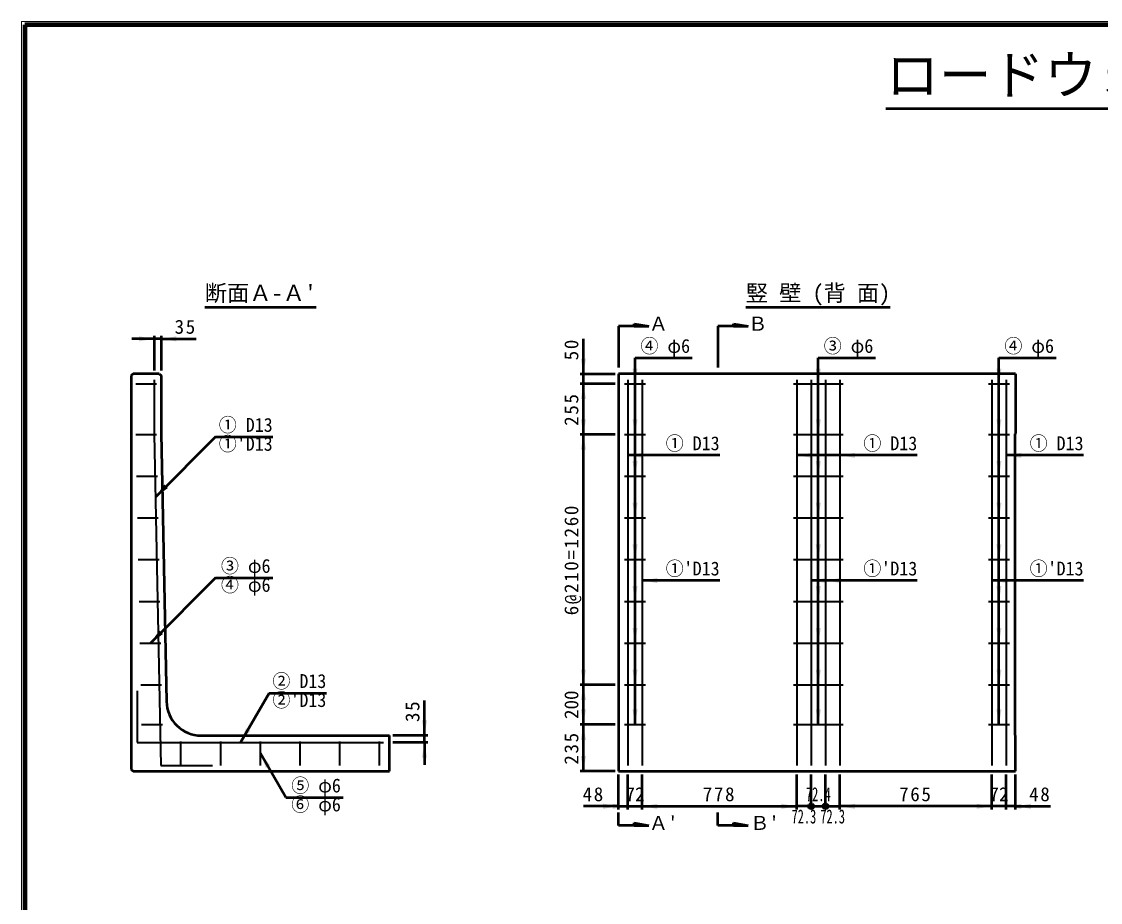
# Model space of a CAD drawing. Units: millimetres, scale not verified. Extents: x 100 to 4105, y 100 to 2870.
# Drawn here: x 100 to 1797, y 1485 to 2870 of the extents above; entities that cross this region are included whole.
import ezdxf
from ezdxf.enums import TextEntityAlignment as Align

# ---------------------------------------------------------------- set-up
doc = ezdxf.new("R2010")
doc.units = ezdxf.units.MM
doc.header["$LTSCALE"] = 5
doc.layers.add('V-nasSTD', color=7, linetype='Continuous', lineweight=50)
doc.styles.add('ＭＳ ゴシック', font='')
doc.styles.get('ＭＳ ゴシック').set_extended_font_data('MS Gothic')

msp = doc.modelspace()

# ---------------------------------------------------------------- hatches: boundary and pattern name
at = {"layer": 'V-nasSTD'}
for points in [[(284.571, 2371.128), (284.571, 2367.128), (308.571, 2371.128), (284.571, 2375.128)], [(343.508, 2371.128), (343.508, 2367.128), (319.508, 2371.128), (343.508, 2375.128)], [(983.883, 2340.128), (987.883, 2340.128), (983.883, 2316.128), (979.883, 2340.128)], [(1065.133, 2324.503), (1069.133, 2324.503), (1065.133, 2300.503), (1061.133, 2324.503)], [(1353.414, 2324.503), (1357.414, 2324.503), (1353.414, 2300.503), (1349.414, 2324.503)], [(1637.633, 2324.503), (1641.633, 2324.503), (1637.633, 2300.503), (1633.633, 2324.503)], [(983.883, 2276.503), (979.883, 2276.503), (983.883, 2300.503), (987.883, 2276.503)], [(983.883, 2244.816), (987.883, 2244.816), (983.883, 2220.816), (979.883, 2244.816)], [(1065.133, 2244.816), (1069.133, 2244.816), (1065.133, 2220.816), (1061.133, 2244.816)], [(1353.414, 2244.816), (1357.414, 2244.816), (1353.414, 2220.816), (1349.414, 2244.816)], [(1637.633, 2244.816), (1641.633, 2244.816), (1637.633, 2220.816), (1633.633, 2244.816)], [(983.883, 2196.816), (979.883, 2196.816), (983.883, 2220.816), (987.883, 2196.816)], [(1077.883, 2188.003), (1077.883, 2184.003), (1053.883, 2188.003), (1077.883, 2192.003)], [(1343.508, 2188.003), (1343.508, 2184.003), (1319.508, 2188.003), (1343.508, 2192.003)], [(1411.321, 2188.003), (1411.321, 2184.003), (1387.321, 2188.003), (1411.321, 2192.003)], [(1672.883, 2188.003), (1672.883, 2184.003), (1648.883, 2188.003), (1672.883, 2192.003)], [(1065.133, 2179.191), (1069.133, 2179.191), (1065.133, 2155.191), (1061.133, 2179.191)], [(1353.414, 2179.191), (1357.414, 2179.191), (1353.414, 2155.191), (1349.414, 2179.191)], [(1637.633, 2179.191), (1641.633, 2179.191), (1637.633, 2155.191), (1633.633, 2179.191)], [(327.492, 2139.349), (330.321, 2136.52), (310.522, 2122.378), (324.664, 2142.177)], [(1065.133, 2113.566), (1069.133, 2113.566), (1065.133, 2089.566), (1061.133, 2113.566)], [(1353.414, 2113.566), (1357.414, 2113.566), (1353.414, 2089.566), (1349.414, 2113.566)], [(1637.633, 2113.566), (1641.633, 2113.566), (1637.633, 2089.566), (1633.633, 2113.566)], [(1065.133, 2047.941), (1069.133, 2047.941), (1065.133, 2023.941), (1061.133, 2047.941)], [(1353.414, 2047.941), (1357.414, 2047.941), (1353.414, 2023.941), (1349.414, 2047.941)], [(1637.633, 2047.941), (1641.633, 2047.941), (1637.633, 2023.941), (1633.633, 2047.941)], [(1100.383, 1991.128), (1100.383, 1987.128), (1076.383, 1991.128), (1100.383, 1995.128)], [(1366.102, 1991.128), (1366.102, 1987.128), (1342.102, 1991.128), (1366.102, 1995.128)], [(1388.727, 1991.128), (1388.727, 1987.128), (1364.727, 1991.128), (1388.727, 1995.128)], [(1650.383, 1991.128), (1650.383, 1987.128), (1626.383, 1991.128), (1650.383, 1995.128)], [(1065.133, 1982.316), (1069.133, 1982.316), (1065.133, 1958.316), (1061.133, 1982.316)], [(1353.414, 1982.316), (1357.414, 1982.316), (1353.414, 1958.316), (1349.414, 1982.316)], [(1637.633, 1982.316), (1641.633, 1982.316), (1637.633, 1958.316), (1633.633, 1982.316)], [(319.544, 1909.661), (322.373, 1906.833), (302.574, 1892.691), (316.716, 1912.49)], [(1065.133, 1916.691), (1069.133, 1916.691), (1065.133, 1892.691), (1061.133, 1916.691)], [(1353.414, 1916.691), (1357.414, 1916.691), (1353.414, 1892.691), (1349.414, 1916.691)], [(1637.633, 1916.691), (1641.633, 1916.691), (1637.633, 1892.691), (1633.633, 1916.691)], [(983.883, 1851.066), (987.883, 1851.066), (983.883, 1827.066), (979.883, 1851.066)], [(1065.133, 1851.066), (1069.133, 1851.066), (1065.133, 1827.066), (1061.133, 1851.066)], [(1353.414, 1851.066), (1357.414, 1851.066), (1353.414, 1827.066), (1349.414, 1851.066)], [(1637.633, 1851.066), (1641.633, 1851.066), (1637.633, 1827.066), (1633.633, 1851.066)], [(983.883, 1803.066), (979.883, 1803.066), (983.883, 1827.066), (987.883, 1803.066)], [(983.883, 1788.566), (987.883, 1788.566), (983.883, 1764.566), (979.883, 1788.566)], [(1065.133, 1788.566), (1069.133, 1788.566), (1065.133, 1764.566), (1061.133, 1788.566)], [(1353.414, 1788.566), (1357.414, 1788.566), (1353.414, 1764.566), (1349.414, 1788.566)], [(1637.633, 1788.566), (1641.633, 1788.566), (1637.633, 1764.566), (1633.633, 1788.566)], [(733.883, 1771.378), (737.883, 1771.378), (733.883, 1747.378), (729.883, 1771.378)], [(456.508, 1757.021), (459.972, 1755.021), (444.508, 1736.236), (453.044, 1759.021)], [(983.883, 1740.566), (979.883, 1740.566), (983.883, 1764.566), (987.883, 1740.566)], [(733.883, 1712.441), (737.883, 1712.441), (733.883, 1736.441), (729.883, 1712.441)], [(487.758, 1698.469), (491.222, 1700.469), (475.758, 1719.253), (484.294, 1696.469)], [(983.883, 1715.128), (987.883, 1715.128), (983.883, 1691.128), (979.883, 1715.128)], [(1014.883, 1636.128), (1014.883, 1632.128), (1038.883, 1636.128), (1014.883, 1640.128)], [(1029.883, 1636.128), (1029.883, 1632.128), (1053.883, 1636.128), (1029.883, 1640.128)], [(1100.383, 1636.128), (1100.383, 1640.128), (1076.383, 1636.128), (1100.383, 1632.128)], [(1295.508, 1636.128), (1295.508, 1632.128), (1319.508, 1636.128), (1295.508, 1640.128)], [(1411.321, 1636.128), (1411.321, 1632.128), (1387.321, 1636.128), (1411.321, 1640.128)], [(1602.383, 1636.128), (1602.383, 1640.128), (1626.383, 1636.128), (1602.383, 1632.128)], [(1672.883, 1636.128), (1672.883, 1632.128), (1648.883, 1636.128), (1672.883, 1640.128)], [(1687.883, 1636.128), (1687.883, 1632.128), (1663.883, 1636.128), (1687.883, 1640.128)]]:
    msp.add_hatch(color=256, dxfattribs=at).paths.add_polyline_path(points)

# ---------------------------------------------------------------- linework, layer by layer
at = {"layer": 'V-nasSTD', "lineweight": 100}
for p, q in [((105, 2865), (105, 105)), ((4100, 2865), (105, 2865))]:
    msp.add_line(p, q, dxfattribs=at)
at = {"layer": 'V-nasSTD'}
for p, q in [((1459.684, 2733.596), (2745.316, 2733.596)), ((388.258, 2421.128), (563.258, 2421.128)), ((1239.196, 2421.128), (1466.696, 2421.128)), ((1063.883, 2391.128), (1063.883, 2394.968)), ((1063.883, 2394.968), (1086.923, 2391.128)), ((1220.133, 2391.128), (1220.133, 2394.968)), ((1220.133, 2394.968), (1243.173, 2391.128)), ((1038.883, 2391.128), (1038.883, 2326.128)), ((1063.883, 2391.128), (1038.883, 2391.128)), ((1063.883, 2391.128), (1086.923, 2391.128)), ((1220.133, 2391.128), (1195.133, 2391.128)), ((1195.133, 2390.971), (1195.133, 2325.971)), ((1220.133, 2391.128), (1243.173, 2391.128)), ((308.571, 2371.128), (273.571, 2371.128)), ((308.571, 2376.128), (308.571, 2321.128)), ((319.508, 2371.128), (308.571, 2371.128)), ((319.508, 2376.128), (319.508, 2321.128)), ((319.508, 2371.128), (374.508, 2371.128)), ((983.883, 2316.128), (983.883, 2371.128)), ((1065.133, 1764.566), (1065.133, 2341.128)), ((1065.133, 2341.128), (1155.133, 2341.128)), ((1353.414, 1764.566), (1353.414, 2341.128)), ((1353.414, 2341.128), (1443.414, 2341.128)), ((1637.633, 1764.566), (1637.633, 2341.128)), ((1637.633, 2341.128), (1727.633, 2341.128)), ((275.446, 2316.128), (272.633, 2313.316)), ((272.633, 2313.316), (272.633, 1693.941)), ((316.696, 2316.128), (275.446, 2316.128)), ((316.696, 2316.128), (319.508, 2313.316)), ((319.508, 2313.316), (319.508, 2222.378)), ((978.883, 2316.128), (1033.883, 2316.128)), ((983.883, 2300.503), (983.883, 2316.128)), ((1663.883, 2316.128), (1038.883, 2316.128)), ((1038.883, 2316.128), (1038.883, 2222.378)), ((1663.883, 2316.128), (1663.883, 2222.378)), ((1033.883, 2300.503), (978.883, 2300.503)), ((983.883, 2220.816), (983.883, 2300.503)), ((405.104, 2216.961), (310.522, 2122.378)), ((319.508, 2222.378), (327.992, 1801.16)), ((405.104, 2216.961), (495.104, 2216.961)), ((1033.883, 2220.816), (978.883, 2220.816)), ((983.883, 1827.066), (983.883, 2220.816)), ((1038.883, 2222.378), (1039.664, 2221.597)), ((1039.664, 1748.16), (1039.664, 2221.597)), ((1663.883, 2222.378), (1663.102, 2221.597)), ((1663.102, 1748.16), (1663.102, 2221.597)), ((1198.258, 2188.003), (1053.883, 2188.003)), ((1509.196, 2188.003), (1319.508, 2188.003)), ((1770.758, 2188.003), (1648.883, 2188.003)), ((405.104, 1995.221), (302.574, 1892.691)), ((405.104, 1995.221), (495.104, 1995.221)), ((1198.258, 1991.128), (1076.383, 1991.128)), ((1509.196, 1991.128), (1342.102, 1991.128)), ((1770.758, 1991.128), (1626.383, 1991.128)), ((1033.883, 1827.066), (978.883, 1827.066)), ((983.883, 1764.566), (983.883, 1827.066)), ((489.508, 1814.178), (444.508, 1736.236)), ((489.508, 1814.178), (579.508, 1814.178)), ((733.883, 1747.378), (733.883, 1802.378)), ((1033.883, 1764.566), (978.883, 1764.566)), ((983.883, 1691.128), (983.883, 1764.566)), ((382.672, 1747.378), (678.883, 1747.378)), ((678.883, 1691.128), (678.883, 1747.378)), ((738.883, 1747.378), (683.883, 1747.378)), ((738.883, 1736.441), (683.883, 1736.441)), ((733.883, 1736.441), (733.883, 1747.378)), ((733.883, 1736.441), (733.883, 1701.441)), ((1038.883, 1747.378), (1039.664, 1748.16)), ((1038.883, 1747.378), (1038.883, 1691.128)), ((1663.883, 1747.378), (1663.102, 1748.16)), ((1663.883, 1691.128), (1663.883, 1747.378)), ((515.758, 1649.971), (475.758, 1719.253)), ((272.633, 1693.941), (275.446, 1691.128)), ((275.446, 1691.128), (678.883, 1691.128)), ((1033.883, 1691.128), (978.883, 1691.128)), ((1038.883, 1691.128), (1663.883, 1691.128)), ((1038.883, 1631.128), (1038.883, 1686.128)), ((1053.883, 1631.128), (1053.883, 1686.128)), ((1076.383, 1631.128), (1076.383, 1686.128)), ((1319.508, 1631.128), (1319.508, 1686.128)), ((1342.102, 1631.128), (1342.102, 1686.128)), ((1364.727, 1631.128), (1364.727, 1686.128)), ((1387.321, 1631.128), (1387.321, 1686.128)), ((1626.383, 1631.128), (1626.383, 1686.128)), ((1648.883, 1631.128), (1648.883, 1686.128)), ((1663.883, 1631.128), (1663.883, 1686.128)), ((515.758, 1649.971), (605.758, 1649.971)), ((1038.883, 1636.128), (983.883, 1636.128)), ((1038.883, 1636.128), (1053.883, 1636.128)), ((1053.883, 1636.128), (1076.383, 1636.128)), ((1076.383, 1636.128), (1319.508, 1636.128)), ((1342.102, 1636.128), (1319.508, 1636.128)), ((1342.102, 1636.128), (1364.727, 1636.128)), ((1364.727, 1636.128), (1387.321, 1636.128)), ((1626.383, 1636.128), (1387.321, 1636.128)), ((1648.883, 1636.128), (1626.383, 1636.128)), ((1663.883, 1636.128), (1648.883, 1636.128)), ((1663.883, 1636.128), (1718.883, 1636.128)), ((1038.883, 1606.128), (1038.883, 1626.128)), ((1195.133, 1606.128), (1195.133, 1626.128)), ((1063.883, 1606.128), (1038.883, 1606.128)), ((1063.883, 1606.128), (1063.883, 1609.968)), ((1063.883, 1609.968), (1086.923, 1606.128)), ((1063.883, 1606.128), (1086.923, 1606.128)), ((1220.133, 1606.128), (1195.133, 1606.128)), ((1220.133, 1606.128), (1220.133, 1609.968)), ((1220.133, 1609.968), (1243.173, 1606.128)), ((1220.133, 1606.128), (1243.173, 1606.128))]:
    msp.add_line(p, q, dxfattribs=at)
at = {"layer": 'V-nasSTD', "lineweight": 35}
for p, q in [((279.664, 2300.503), (312.477, 2300.503)), ((308.571, 2306.753), (308.571, 2220.816)), ((1048.727, 2300.503), (1081.539, 2300.503)), ((1053.883, 2306.753), (1053.883, 1700.503)), ((1076.383, 2306.753), (1076.383, 1700.503)), ((1314.352, 2300.503), (1392.477, 2300.503)), ((1319.508, 2306.753), (1319.508, 1700.503)), ((1342.102, 2306.753), (1342.102, 1700.503)), ((1364.727, 2306.753), (1364.727, 1700.503)), ((1387.321, 2306.753), (1387.321, 1700.503)), ((1621.227, 2300.503), (1654.039, 2300.503)), ((1626.383, 2306.753), (1626.383, 1700.503)), ((1648.883, 2306.753), (1648.883, 1700.503)), ((279.664, 2220.816), (312.477, 2220.816)), ((308.571, 2220.816), (318.883, 1700.503)), ((1048.727, 2220.816), (1081.539, 2220.816)), ((1314.352, 2220.816), (1392.477, 2220.816)), ((1621.227, 2220.816), (1654.039, 2220.816)), ((280.965, 2155.191), (313.777, 2155.191)), ((1048.727, 2155.191), (1081.539, 2155.191)), ((1314.352, 2155.191), (1392.477, 2155.191)), ((1621.227, 2155.191), (1654.039, 2155.191)), ((282.266, 2089.566), (315.078, 2089.566)), ((1048.727, 2089.566), (1081.539, 2089.566)), ((1314.352, 2089.566), (1392.477, 2089.566)), ((1621.227, 2089.566), (1654.039, 2089.566)), ((283.566, 2023.941), (316.379, 2023.941)), ((1048.727, 2023.941), (1081.539, 2023.941)), ((1314.352, 2023.941), (1392.477, 2023.941)), ((1621.227, 2023.941), (1654.039, 2023.941)), ((284.867, 1958.316), (317.679, 1958.316)), ((1048.727, 1958.316), (1081.539, 1958.316)), ((1314.352, 1958.316), (1392.477, 1958.316)), ((1621.227, 1958.316), (1654.039, 1958.316)), ((286.168, 1892.691), (318.98, 1892.691)), ((1048.727, 1892.691), (1081.539, 1892.691)), ((1314.352, 1892.691), (1392.477, 1892.691)), ((1621.227, 1892.691), (1654.039, 1892.691)), ((282.008, 1817.691), (282.008, 1736.441)), ((287.468, 1827.066), (320.281, 1827.066)), ((1048.727, 1827.066), (1081.539, 1827.066)), ((1314.352, 1827.066), (1392.477, 1827.066)), ((1621.227, 1827.066), (1654.039, 1827.066)), ((288.707, 1764.566), (321.52, 1764.566)), ((1048.727, 1764.566), (1081.539, 1764.566)), ((1314.352, 1764.566), (1392.477, 1764.566)), ((1621.227, 1764.566), (1654.039, 1764.566)), ((282.008, 1736.441), (669.508, 1736.441)), ((350.758, 1700.503), (350.758, 1738.003)), ((413.258, 1700.503), (413.258, 1738.003)), ((475.758, 1700.503), (475.758, 1738.003)), ((538.258, 1700.503), (538.258, 1738.003)), ((600.758, 1700.503), (600.758, 1738.003)), ((663.258, 1700.503), (663.258, 1738.003)), ((318.883, 1700.503), (400.133, 1700.503))]:
    msp.add_line(p, q, dxfattribs=at)
at = {"layer": 'V-nasSTD', "lineweight": 13}
msp.add_lwpolyline([(100, 100), (100, 2870), (4105, 2870), (4105, 100)], close=True, dxfattribs=at)
at = {"layer": 'V-nasSTD'}
for centre in [(1342.102, 1636.128), (1364.727, 1636.128)]:
    msp.add_circle(centre, 4, dxfattribs=at)
msp.add_arc((382.672, 1802.066), 54.688, 180.94904, 270, dxfattribs=at)

# ---------------------------------------------------------------- texts
at = {"layer": 'V-nasSTD', "style": 'ＭＳ ゴシック'}
for s, height, p in [('ロードウォール  Ｈ=2000\u3000配筋図', 60.81, (2102.5, 2816.54)), ("断面Ａ-Ａ'", 25.66, (475.758, 2456.128)), ('竪 壁 (背 面)', 25.66, (1352.946, 2456.128)), ('Ａ', 21.99, (1101.923, 2405.971)), ('Ｂ', 21.99, (1258.173, 2405.971)), ('72', 21.99, (1065.133, 1666.128)), ('72', 21.99, (1637.633, 1666.128)), ("Ａ'", 21.99, (1109.423, 1620.971)), ("Ｂ'", 21.99, (1268.798, 1620.971))]:
    msp.add_text(s, height=height, dxfattribs=at).set_placement(p, align=Align.TOP_CENTER)
for s, height, width, p in [('④ φ6', 21.85, 0.95, (1112.657, 2370.936)), ('③ φ6', 21.85, 0.95, (1400.938, 2370.936)), ('④ φ6', 21.85, 0.95, (1685.157, 2370.936)), ('① D13', 21.85, 0.95, (452.628, 2246.769)), ("①'D13", 21.85, 0.95, (452.628, 2216.961)), ('① D13', 21.85, 0.95, (1155.782, 2217.811)), ('① D13', 21.85, 0.95, (1466.719, 2217.811)), ('① D13', 21.85, 0.95, (1728.282, 2217.811)), ('③ φ6', 21.85, 0.95, (452.628, 2025.029)), ("①'D13", 21.85, 0.95, (1155.782, 2020.936)), ("①'D13", 21.85, 0.95, (1466.719, 2020.936)), ("①'D13", 21.85, 0.95, (1728.282, 2020.936)), ('④ φ6', 21.85, 0.95, (452.628, 1995.221)), ('② D13', 21.85, 0.95, (537.032, 1843.986)), ("②'D13", 21.85, 0.95, (537.032, 1814.178)), ('⑤ φ6', 21.85, 0.95, (563.282, 1679.779)), ('72.4', 21.99, 0.65, (1353.414, 1666.128)), ('⑥ φ6', 21.85, 0.95, (563.282, 1649.971)), ('72.3', 21.99, 0.65, (1330.805, 1631.128)), ('72.3', 21.99, 0.65, (1376.024, 1631.128))]:
    msp.add_text(s, height=height, dxfattribs=dict(at, width=width)).set_placement(p, align=Align.TOP_CENTER)
msp.add_text('200', height=21.99, rotation=90, dxfattribs=at).set_placement((953.883, 1795.816), align=Align.TOP_CENTER)
at = {"layer": 'V-nasSTD', "char_height": 21.99, "attachment_point": 2, "style": 'ＭＳ ゴシック'}
for s, insert in [('\\T1.17;35', (358.258, 2401.128)), ('\\T1.17;48', (1000.133, 1666.128)), ('\\T1.17;778', (1197.946, 1666.128)), ('\\T1.17;765', (1506.852, 1666.128)), ('\\T1.17;48', (1702.633, 1666.128))]:
    msp.add_mtext(s, dxfattribs=dict(at, insert=insert))
at = {"layer": 'V-nasSTD', "char_height": 21.99, "attachment_point": 2, "rotation": 90, "style": 'ＭＳ ゴシック'}
for s, insert in [('\\T1.17;50', (953.883, 2354.878)), ('\\T1.17;255', (953.883, 2260.66)), ('\\T1.17;6@210=1260', (953.883, 2023.941)), ('\\T1.17;35', (703.883, 1786.128)), ('\\T1.17;235', (953.883, 1727.847))]:
    msp.add_mtext(s, dxfattribs=dict(at, insert=insert))

doc.saveas('drawing.dxf')
